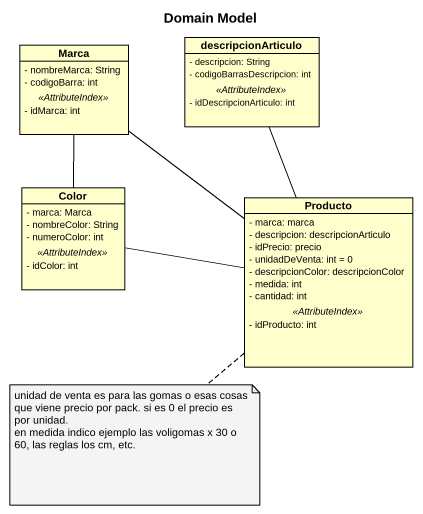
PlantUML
@startuml
title Domain Model
hide circle
hide empty members
skinparam classAttributeIconSize 0
class descripcionArticulo {
  - descripcion: String
  - codigoBarrasDescripcion: int
  .. <<AttributeIndex>> ..
  - idDescripcionArticulo: int
}
class Marca {
  - nombreMarca: String
  - codigoBarra: int
  .. <<AttributeIndex>> ..
  - idMarca: int
}
class Color {
  - marca: Marca
  - nombreColor: String
  - numeroColor: int
  .. <<AttributeIndex>> ..
  - idColor: int
}
class Producto {
  - marca: marca
  - descripcion: descripcionArticulo
  - idPrecio: precio
  - unidadDeVenta: int = 0
  - descripcionColor: descripcionColor
  - medida: int
  - cantidad: int
  .. <<AttributeIndex>> ..
  - idProducto: int
}
Color -up- Marca
Producto -up- descripcionArticulo
Producto -up- Marca
Producto -left- Color
note bottom of Producto
  unidad de venta es para las gomas o esas cosas que viene precio por pack. si es 0 el precio es por unidad.
  en medida indico ejemplo las voligomas x 30 o 60, las reglas los cm, etc.
end note
@enduml
